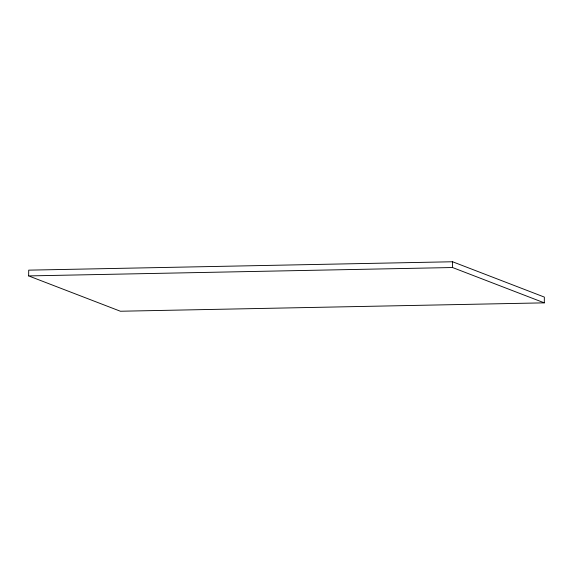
<?xml version="1.0" encoding="UTF-8"?>
<svg xmlns="http://www.w3.org/2000/svg" width="573" height="573" viewBox="0 0 573 573"><rect width="100%" height="100%" fill="white"/><g stroke="black" fill="none" stroke-linecap="round" stroke-linejoin="round"><path stroke-width="0.86" d="M28.65 275.914L28.707 270.148L452.591 261.761L544.35 297.086L544.293 302.852L120.409 311.239L28.65 275.914L452.534 267.527L544.293 302.852M452.534 267.527L452.591 261.761"/></g></svg>
